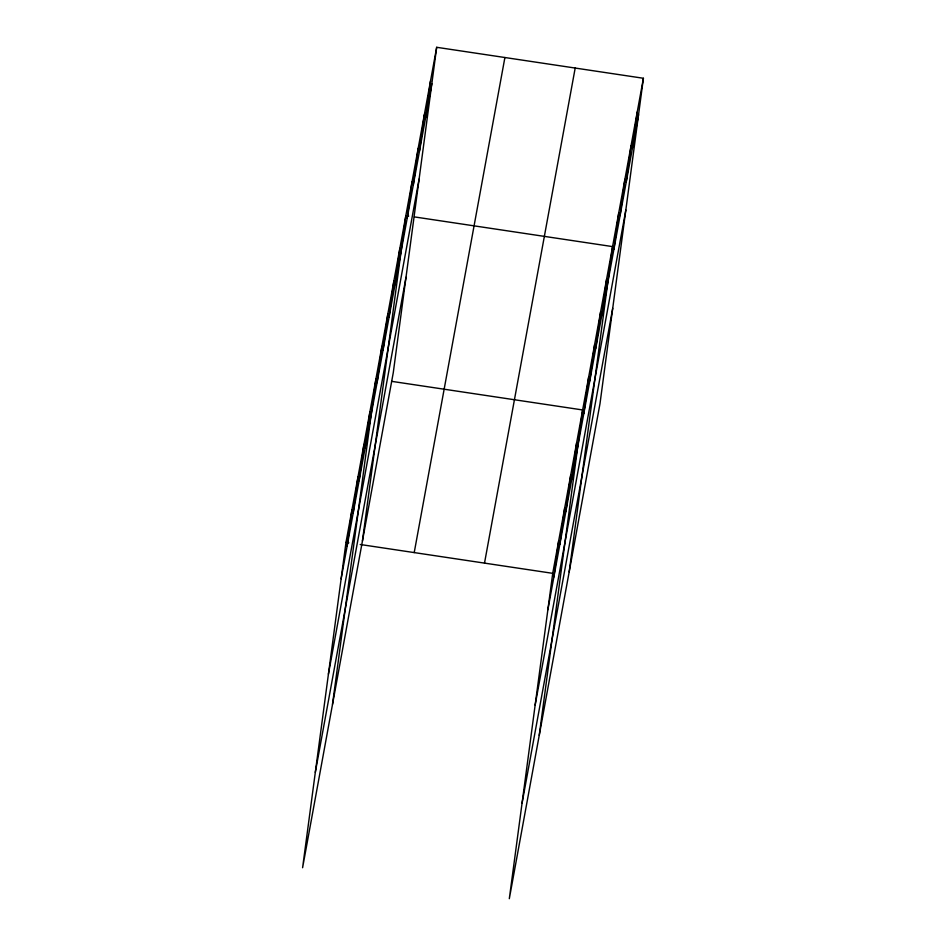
<?xml version="1.0" encoding="UTF-8"?>
<svg xmlns="http://www.w3.org/2000/svg" width="946" height="946" viewBox="0 0 946 946"><rect width="100%" height="100%" fill="white"/><g stroke="black" fill="none" stroke-linecap="round" stroke-linejoin="round"><path stroke-width="1.42" d="M436.685 47.3L346 542.365L302.59 867.73L393.276 372.665L436.685 47.3L643.41 78.27L600 403.635L509.315 898.7L552.724 573.335L643.41 78.27M347.123 546.102L351.983 509.693M353.106 513.43L357.966 477.021M359.09 480.757L363.95 444.348M365.085 448.085L369.945 411.676M332.507 704.356L375.929 378.991M377.052 382.74L381.912 346.319M383.035 350.055L387.895 313.646M389.019 317.383L393.879 280.974M395.014 284.711L399.874 248.301M362.436 540.982L405.858 215.629L408.696 216.055M407.158 218.372L412.018 181.963M413.331 184.707L418.191 148.297M419.492 151.041L424.352 114.632M425.665 117.375L430.525 80.966M553.848 577.072L558.708 540.663M559.831 544.399L564.691 507.99M565.826 511.727L570.675 475.318M571.81 479.054L576.67 442.645M539.244 735.326L582.653 409.961L391.561 381.333M583.777 413.709L588.637 377.288M589.76 381.025L594.62 344.616M595.755 348.353L600.604 311.944M601.739 315.68L606.599 279.271M569.173 571.952L612.582 246.599L414.383 216.906M613.883 249.342L618.743 212.933M620.056 215.676L624.916 179.267M626.228 182.01L631.077 145.601M632.389 148.345L637.249 111.935M341.139 578.786L431.837 83.709M328.416 674.131L419.113 179.066M315.302 772.374L406 277.308M414.218 552.582L504.904 57.517M484.506 563.118L575.192 68.053M547.864 609.756L638.562 114.679M535.14 705.101L625.838 210.036M522.038 803.343L612.724 308.278M346 542.365L348.838 542.791M360.213 544.494L552.724 573.335"/></g></svg>
